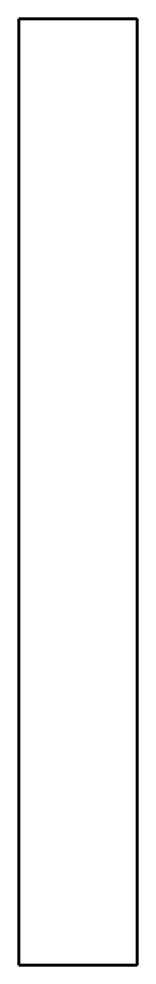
# Model space of a CAD drawing. Header units: millimetres. Extents: x -8 to -5, y -11.8 to 12.2.
import ezdxf

# ---------------------------------------------------------------- set-up
doc = ezdxf.new("R2010")
doc.units = ezdxf.units.MM
doc.linetypes.add('K5LT_BASIC', pattern=[0])

msp = doc.modelspace()

# ---------------------------------------------------------------- linework, layer by layer
at = {"color": 150, "linetype": 'K5LT_BASIC', "lineweight": 60, "true_color": 0x0080ff}
for p, q in [((-5, 12.176), (-8, 12.176)), ((-5, -11.824), (-5, 12.176)), ((-8, -11.824), (-5, -11.824))]:
    msp.add_line(p, q, dxfattribs=at)
msp.add_lwpolyline([(-8, 12.176), (-8, -11.824)], dxfattribs=at)

doc.saveas('drawing.dxf')
